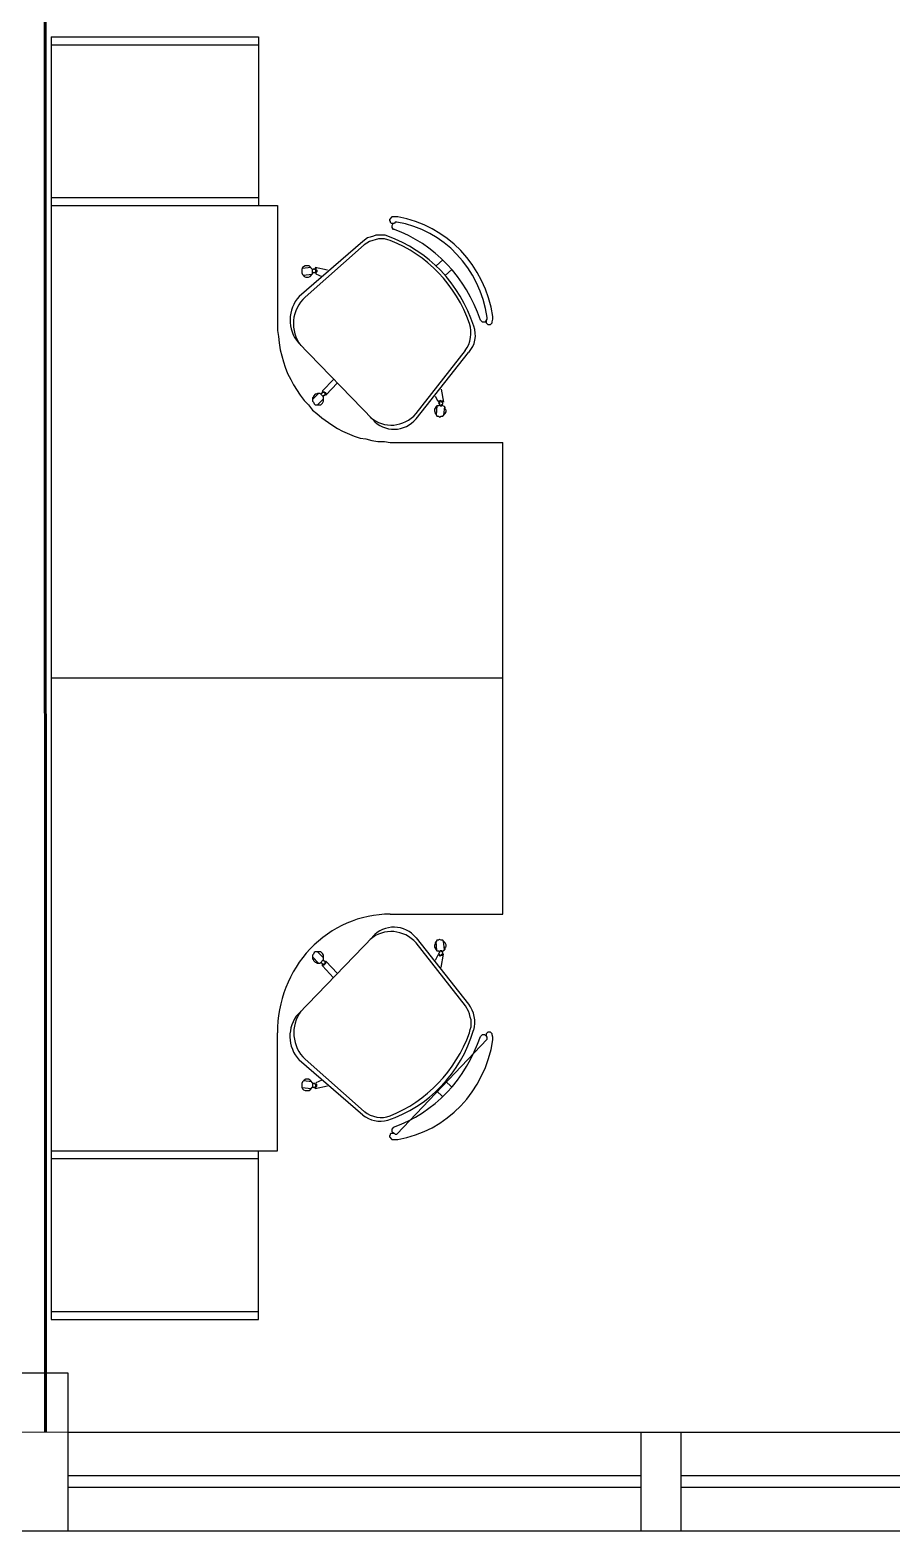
# Model space of a CAD drawing. Header units: millimetres. Extents: x -8 to 5830, y -596 to 3598.
# Drawn here: x 1677.637 to 1679.817, y 2378.348 to 2382.145 of the extents above; entities that cross this region are included whole.
import ezdxf

# ---------------------------------------------------------------- set-up
doc = ezdxf.new("R2010")
doc.units = ezdxf.units.MM
doc.layers.get('0').update_dxf_attribs({"color": 9})

msp = doc.modelspace()

# ---------------------------------------------------------------- linework, layer by layer
at = {"lineweight": 50}
for p, q in [((1677.6765, 2378.5975), (1677.6743, 2385.9285)), ((1677.6743, 2385.8489), (1677.6765, 2378.5975))]:
    msp.add_line(p, q, dxfattribs=at)
at = {"lineweight": 25}
for p, q in [((1677.6912, 2382.1271), (1678.2147, 2382.1271)), ((1677.6912, 2382.1271), (1677.6912, 2378.8826)), ((1678.2147, 2382.1271), (1678.2147, 2381.7005)), ((1677.6912, 2382.1072), (1678.2147, 2382.1072)), ((1678.2147, 2381.7204), (1677.6912, 2381.7204)), ((1677.6912, 2381.7005), (1678.2632, 2381.7005)), ((1678.2632, 2381.7005), (1678.2632, 2381.3845)), ((1678.5523, 2381.6718), (1678.546, 2381.6652)), ((1678.546, 2381.6652), (1678.546, 2381.663)), ((1678.546, 2381.663), (1678.5481, 2381.6607)), ((1678.5481, 2381.6607), (1678.5481, 2381.6585)), ((1678.5481, 2381.6585), (1678.5502, 2381.6563)), ((1678.5502, 2381.6563), (1678.5587, 2381.6563)), ((1678.5671, 2381.6718), (1678.5523, 2381.6718)), ((1678.5566, 2381.6563), (1678.5545, 2381.6541)), ((1678.5608, 2381.6585), (1678.5587, 2381.6563)), ((1678.565, 2381.6585), (1678.5608, 2381.6585)), ((1678.4911, 2381.6188), (1678.4785, 2381.6099)), ((1678.4975, 2381.621), (1678.4911, 2381.6188)), ((1678.5059, 2381.6232), (1678.4975, 2381.621)), ((1678.5122, 2381.6254), (1678.5059, 2381.6232)), ((1678.5355, 2381.6254), (1678.5122, 2381.6254)), ((1678.5418, 2381.6232), (1678.5355, 2381.6254)), ((1678.5545, 2381.6541), (1678.5523, 2381.6497)), ((1678.5523, 2381.6497), (1678.5523, 2381.6453)), ((1678.5523, 2381.6453), (1678.5545, 2381.6409)), ((1678.5545, 2381.6409), (1678.5566, 2381.6409)), ((1678.4785, 2381.6099), (1678.3181, 2381.4707)), ((1678.4827, 2381.6011), (1678.3328, 2381.4685)), ((1678.4954, 2381.6099), (1678.4827, 2381.6011)), ((1678.5038, 2381.6121), (1678.4954, 2381.6099)), ((1678.5101, 2381.6143), (1678.5038, 2381.6121)), ((1678.5186, 2381.6165), (1678.5101, 2381.6143)), ((1678.5334, 2381.6165), (1678.5186, 2381.6165)), ((1678.5418, 2381.6143), (1678.5334, 2381.6165)), ((1678.5481, 2381.6121), (1678.5418, 2381.6143)), ((1678.3265, 2381.5436), (1678.3244, 2381.5392)), ((1678.3286, 2381.5458), (1678.3265, 2381.5436)), ((1678.3476, 2381.5436), (1678.3265, 2381.5414)), ((1678.3328, 2381.548), (1678.3286, 2381.5458)), ((1678.3434, 2381.548), (1678.3328, 2381.548)), ((1678.3518, 2381.5392), (1678.3434, 2381.548)), ((1678.3561, 2381.5414), (1678.354, 2381.5392)), ((1678.3603, 2381.537), (1678.3561, 2381.5414)), ((1678.3898, 2381.537), (1678.3582, 2381.5436)), ((1678.3582, 2381.5436), (1678.3603, 2381.5414)), ((1678.3603, 2381.5414), (1678.3603, 2381.5392)), ((1678.6642, 2381.548), (1678.6811, 2381.5635)), ((1678.3244, 2381.5392), (1678.3244, 2381.5304)), ((1678.3244, 2381.5304), (1678.3265, 2381.5259)), ((1678.3265, 2381.5259), (1678.3286, 2381.5237)), ((1678.3497, 2381.5259), (1678.3286, 2381.5237)), ((1678.3286, 2381.5237), (1678.3307, 2381.5215)), ((1678.3307, 2381.5215), (1678.335, 2381.5193)), ((1678.335, 2381.5193), (1678.3413, 2381.5193)), ((1678.3413, 2381.5193), (1678.3455, 2381.5215)), ((1678.3455, 2381.5215), (1678.3518, 2381.5281)), ((1678.354, 2381.5392), (1678.3518, 2381.5392)), ((1678.3518, 2381.5281), (1678.3518, 2381.5392)), ((1678.3518, 2381.5326), (1678.354, 2381.5304)), ((1678.354, 2381.5304), (1678.3603, 2381.5326)), ((1678.3582, 2381.5304), (1678.354, 2381.5304)), ((1678.3603, 2381.5392), (1678.3624, 2381.537)), ((1678.3603, 2381.5326), (1678.3603, 2381.537)), ((1678.3624, 2381.5326), (1678.3603, 2381.5304)), ((1678.3603, 2381.5304), (1678.3603, 2381.5281)), ((1678.3603, 2381.5281), (1678.3751, 2381.5215)), ((1678.3624, 2381.537), (1678.3624, 2381.5326)), ((1678.6874, 2381.5237), (1678.7043, 2381.5392)), ((1678.7761, 2381.411), (1678.7803, 2381.4066)), ((1678.7803, 2381.4066), (1678.7887, 2381.4066)), ((1678.7887, 2381.4066), (1678.7908, 2381.4088)), ((1678.7908, 2381.4088), (1678.793, 2381.4132)), ((1678.7908, 2381.4088), (1678.7908, 2381.4044)), ((1678.7908, 2381.4044), (1678.7951, 2381.4)), ((1678.793, 2381.4132), (1678.793, 2381.4176)), ((1678.7951, 2381.4), (1678.8014, 2381.4)), ((1678.8014, 2381.4), (1678.8056, 2381.4044)), ((1678.8056, 2381.4066), (1678.8077, 2381.4132)), ((1678.8056, 2381.4044), (1678.8056, 2381.4066)), ((1678.8077, 2381.4132), (1678.8077, 2381.4198)), ((1678.2632, 2381.3845), (1678.2653, 2381.369)), ((1678.2653, 2381.369), (1678.2674, 2381.3535)), ((1678.2674, 2381.3535), (1678.2695, 2381.3359)), ((1678.316, 2381.3535), (1678.5038, 2381.1591)), ((1678.2695, 2381.3359), (1678.278, 2381.3049)), ((1678.6136, 2381.1745), (1678.7381, 2381.3337)), ((1678.6136, 2381.1613), (1678.7465, 2381.3292)), ((1678.278, 2381.3049), (1678.2822, 2381.2917)), ((1678.2822, 2381.2917), (1678.2885, 2381.2762)), ((1678.2885, 2381.2762), (1678.297, 2381.2607)), ((1678.297, 2381.2607), (1678.3033, 2381.2475)), ((1678.3033, 2381.2475), (1678.3202, 2381.2209)), ((1678.4046, 2381.2607), (1678.3772, 2381.232)), ((1678.3856, 2381.2209), (1678.4152, 2381.2519)), ((1678.3202, 2381.2209), (1678.3307, 2381.2077)), ((1678.3307, 2381.2077), (1678.3413, 2381.1966)), ((1678.3666, 2381.2254), (1678.3518, 2381.2099)), ((1678.354, 2381.2165), (1678.3518, 2381.2143)), ((1678.3518, 2381.2143), (1678.3518, 2381.2055)), ((1678.3518, 2381.2055), (1678.354, 2381.2033)), ((1678.3582, 2381.2231), (1678.354, 2381.2187)), ((1678.354, 2381.2187), (1678.354, 2381.2165)), ((1678.354, 2381.2033), (1678.3561, 2381.1988)), ((1678.3603, 2381.2231), (1678.3582, 2381.2231)), ((1678.3645, 2381.2254), (1678.3603, 2381.2231)), ((1678.3708, 2381.2254), (1678.3645, 2381.2254)), ((1678.3793, 2381.2121), (1678.3645, 2381.1966)), ((1678.3793, 2381.2165), (1678.3708, 2381.2254)), ((1678.3751, 2381.2254), (1678.3729, 2381.2231)), ((1678.3729, 2381.1966), (1678.3772, 2381.201)), ((1678.3814, 2381.2276), (1678.3751, 2381.2276)), ((1678.3751, 2381.2276), (1678.3751, 2381.2254)), ((1678.3772, 2381.232), (1678.3772, 2381.2298)), ((1678.3772, 2381.2298), (1678.3814, 2381.2298)), ((1678.3772, 2381.2187), (1678.3793, 2381.2187)), ((1678.3772, 2381.201), (1678.3793, 2381.2055)), ((1678.3793, 2381.2187), (1678.3814, 2381.2209)), ((1678.3793, 2381.2055), (1678.3793, 2381.2165)), ((1678.3814, 2381.2298), (1678.3835, 2381.2276)), ((1678.3835, 2381.2254), (1678.3814, 2381.2276)), ((1678.3814, 2381.2209), (1678.3835, 2381.2209)), ((1678.3835, 2381.2276), (1678.3856, 2381.2254)), ((1678.3835, 2381.2209), (1678.3835, 2381.2254)), ((1678.3856, 2381.2254), (1678.3856, 2381.2209)), ((1678.6621, 2381.2187), (1678.6684, 2381.2055)), ((1678.6727, 2381.2055), (1678.6705, 2381.2055)), ((1678.6705, 2381.2055), (1678.6705, 2381.2033)), ((1678.6727, 2381.201), (1678.6705, 2381.201)), ((1678.6705, 2381.201), (1678.6727, 2381.1988)), ((1678.6748, 2381.2077), (1678.6727, 2381.2055)), ((1678.6748, 2381.2055), (1678.6727, 2381.2033)), ((1678.6727, 2381.2033), (1678.6727, 2381.201)), ((1678.6769, 2381.2055), (1678.6748, 2381.2077)), ((1678.6811, 2381.2055), (1678.6748, 2381.2055)), ((1678.6769, 2381.2364), (1678.6832, 2381.2033)), ((1678.679, 2381.2033), (1678.679, 2381.2055)), ((1678.6811, 2381.201), (1678.679, 2381.2033)), ((1678.6811, 2381.2033), (1678.6811, 2381.2055)), ((1678.6811, 2381.1988), (1678.6811, 2381.201)), ((1678.6832, 2381.2033), (1678.6832, 2381.2055)), ((1678.3413, 2381.1966), (1678.3518, 2381.1834)), ((1678.3518, 2381.1834), (1678.3624, 2381.1745)), ((1678.3561, 2381.1988), (1678.3582, 2381.1966)), ((1678.3582, 2381.1966), (1678.3729, 2381.1966)), ((1678.3624, 2381.1745), (1678.3751, 2381.1635)), ((1678.3751, 2381.1635), (1678.4004, 2381.1458)), ((1678.6621, 2381.1878), (1678.66, 2381.1856)), ((1678.66, 2381.1856), (1678.66, 2381.1812)), ((1678.66, 2381.1812), (1678.6621, 2381.1767)), ((1678.6642, 2381.1922), (1678.6621, 2381.1878)), ((1678.6621, 2381.1767), (1678.6621, 2381.1745)), ((1678.6621, 2381.1745), (1678.6642, 2381.1723)), ((1678.6663, 2381.1944), (1678.6642, 2381.1701)), ((1678.6663, 2381.1944), (1678.6642, 2381.1922)), ((1678.6642, 2381.1723), (1678.6663, 2381.1679)), ((1678.6705, 2381.1944), (1678.6663, 2381.1944)), ((1678.6663, 2381.1679), (1678.6705, 2381.1679)), ((1678.6727, 2381.1966), (1678.6705, 2381.1944)), ((1678.6705, 2381.1679), (1678.6727, 2381.1657)), ((1678.6727, 2381.1988), (1678.6727, 2381.1966)), ((1678.6727, 2381.1966), (1678.6748, 2381.1944)), ((1678.6727, 2381.1657), (1678.6769, 2381.1679)), ((1678.6748, 2381.1944), (1678.6811, 2381.1988)), ((1678.6748, 2381.1944), (1678.679, 2381.1944)), ((1678.6769, 2381.1679), (1678.6811, 2381.1679)), ((1678.6811, 2381.1944), (1678.679, 2381.1966)), ((1678.6853, 2381.1922), (1678.6811, 2381.1944)), ((1678.6811, 2381.1679), (1678.6874, 2381.1745)), ((1678.6853, 2381.1922), (1678.6832, 2381.1701)), ((1678.6874, 2381.19), (1678.6853, 2381.1922)), ((1678.6874, 2381.1856), (1678.6874, 2381.19)), ((1678.6895, 2381.1834), (1678.6874, 2381.1856)), ((1678.6874, 2381.1745), (1678.6895, 2381.1789)), ((1678.6895, 2381.1789), (1678.6895, 2381.1834)), ((1678.4004, 2381.1458), (1678.4152, 2381.137)), ((1678.4152, 2381.137), (1678.4278, 2381.1303)), ((1678.4278, 2381.1303), (1678.4574, 2381.1171)), ((1678.4574, 2381.1171), (1678.4721, 2381.1126)), ((1678.4721, 2381.1126), (1678.4869, 2381.1104)), ((1678.4869, 2381.1104), (1678.5017, 2381.106)), ((1678.5017, 2381.106), (1678.5165, 2381.1038)), ((1678.5165, 2381.1038), (1678.5334, 2381.1038)), ((1678.5334, 2381.1038), (1678.5481, 2381.1016)), ((1678.5481, 2381.1016), (1678.8331, 2381.1016)), ((1678.8331, 2379.9081), (1678.8331, 2381.1016)), ((1678.8331, 2380.5049), (1677.6912, 2380.5049)), ((1678.5481, 2379.9081), (1678.8331, 2379.9081)), ((1678.316, 2379.6562), (1678.5038, 2379.8507)), ((1678.6136, 2379.8485), (1678.7465, 2379.6805)), ((1678.7381, 2379.6761), (1678.6136, 2379.8352)), ((1678.6621, 2379.833), (1678.66, 2379.8286)), ((1678.6642, 2379.8374), (1678.6621, 2379.8352)), ((1678.6621, 2379.8352), (1678.6621, 2379.833)), ((1678.6663, 2379.8418), (1678.6642, 2379.8374)), ((1678.6663, 2379.8153), (1678.6642, 2379.8396)), ((1678.6705, 2379.8418), (1678.6663, 2379.8418)), ((1678.6727, 2379.844), (1678.6705, 2379.8418)), ((1678.6769, 2379.8418), (1678.6727, 2379.844)), ((1678.6811, 2379.8418), (1678.6769, 2379.8418)), ((1678.6832, 2379.8396), (1678.6811, 2379.8418)), ((1678.6853, 2379.8175), (1678.6832, 2379.8396)), ((1678.6853, 2379.8374), (1678.6832, 2379.8396)), ((1678.6874, 2379.8352), (1678.6853, 2379.8374)), ((1678.6895, 2379.8308), (1678.6874, 2379.8352)), ((1678.354, 2379.8065), (1678.3518, 2379.8043)), ((1678.3518, 2379.8043), (1678.3518, 2379.7954)), ((1678.3666, 2379.7844), (1678.3518, 2379.7998)), ((1678.3518, 2379.7954), (1678.354, 2379.7932)), ((1678.3561, 2379.8109), (1678.354, 2379.8065)), ((1678.3582, 2379.8131), (1678.3561, 2379.8109)), ((1678.3729, 2379.8131), (1678.3582, 2379.8131)), ((1678.3793, 2379.7976), (1678.3645, 2379.8131)), ((1678.3772, 2379.8087), (1678.3729, 2379.8131)), ((1678.3793, 2379.8043), (1678.3772, 2379.8087)), ((1678.3793, 2379.7932), (1678.3793, 2379.8043)), ((1678.66, 2379.8286), (1678.66, 2379.8241)), ((1678.66, 2379.8241), (1678.6621, 2379.8219)), ((1678.6621, 2379.8219), (1678.6642, 2379.8175)), ((1678.6684, 2379.8043), (1678.6621, 2379.791)), ((1678.6642, 2379.8175), (1678.6663, 2379.8153)), ((1678.6663, 2379.8153), (1678.6705, 2379.8153)), ((1678.6727, 2379.8043), (1678.6684, 2379.8043)), ((1678.6705, 2379.8153), (1678.6727, 2379.8131)), ((1678.6727, 2379.8109), (1678.6705, 2379.8087)), ((1678.6705, 2379.8087), (1678.6748, 2379.8043)), ((1678.6705, 2379.8087), (1678.6727, 2379.8087)), ((1678.6748, 2379.8153), (1678.6727, 2379.8131)), ((1678.6727, 2379.8131), (1678.6727, 2379.8109)), ((1678.6748, 2379.802), (1678.6727, 2379.8043)), ((1678.679, 2379.8153), (1678.6748, 2379.8153)), ((1678.6769, 2379.8043), (1678.6748, 2379.802)), ((1678.6748, 2379.8043), (1678.6811, 2379.8043)), ((1678.6769, 2379.7733), (1678.6832, 2379.8065)), ((1678.679, 2379.8131), (1678.6811, 2379.8153)), ((1678.679, 2379.8131), (1678.679, 2379.8153)), ((1678.6811, 2379.8109), (1678.679, 2379.8131)), ((1678.679, 2379.8065), (1678.6811, 2379.8087)), ((1678.679, 2379.8043), (1678.679, 2379.8065)), ((1678.6811, 2379.8153), (1678.6853, 2379.8175)), ((1678.6811, 2379.8087), (1678.6811, 2379.8109)), ((1678.6832, 2379.8065), (1678.6811, 2379.8065)), ((1678.6811, 2379.8065), (1678.6811, 2379.8043)), ((1678.6853, 2379.8175), (1678.6874, 2379.8197)), ((1678.6874, 2379.8241), (1678.6895, 2379.8264)), ((1678.6874, 2379.8197), (1678.6874, 2379.8241)), ((1678.6895, 2379.8264), (1678.6895, 2379.8308)), ((1678.354, 2379.7932), (1678.354, 2379.791)), ((1678.354, 2379.791), (1678.3582, 2379.7866)), ((1678.3582, 2379.7866), (1678.3603, 2379.7866)), ((1678.3603, 2379.7866), (1678.3645, 2379.7844)), ((1678.3645, 2379.7844), (1678.3708, 2379.7844)), ((1678.3708, 2379.7844), (1678.3793, 2379.7932)), ((1678.3729, 2379.7866), (1678.3751, 2379.7844)), ((1678.3751, 2379.7844), (1678.3751, 2379.7822)), ((1678.3751, 2379.7822), (1678.3772, 2379.7822)), ((1678.3793, 2379.791), (1678.3772, 2379.791)), ((1678.3772, 2379.7822), (1678.3793, 2379.7799)), ((1678.3772, 2379.7777), (1678.3772, 2379.7799)), ((1678.3772, 2379.7799), (1678.3814, 2379.7799)), ((1678.4046, 2379.7468), (1678.3772, 2379.7777)), ((1678.3814, 2379.7888), (1678.3793, 2379.791)), ((1678.3793, 2379.7799), (1678.3793, 2379.7822)), ((1678.3793, 2379.7822), (1678.3814, 2379.7822)), ((1678.3835, 2379.7888), (1678.3814, 2379.7888)), ((1678.3814, 2379.7822), (1678.3835, 2379.7844)), ((1678.3814, 2379.7799), (1678.3835, 2379.7822)), ((1678.3835, 2379.7844), (1678.3835, 2379.7888)), ((1678.3835, 2379.7822), (1678.3856, 2379.7844)), ((1678.3856, 2379.7844), (1678.3856, 2379.7888)), ((1678.3856, 2379.7888), (1678.4152, 2379.7578)), ((1678.7465, 2379.6628), (1678.7381, 2379.6761)), ((1678.7486, 2379.6562), (1678.7465, 2379.6628)), ((1678.7507, 2379.6473), (1678.7486, 2379.6562)), ((1678.7529, 2379.6407), (1678.7507, 2379.6473)), ((1678.2632, 2379.3092), (1678.2632, 2379.6076)), ((1678.7486, 2379.6076), (1678.7507, 2379.6164)), ((1678.7507, 2379.6164), (1678.7529, 2379.623)), ((1678.7529, 2379.623), (1678.7529, 2379.6407)), ((1678.7951, 2379.6098), (1678.7908, 2379.6053)), ((1678.7908, 2379.6053), (1678.7908, 2379.6009)), ((1678.8014, 2379.6098), (1678.7951, 2379.6098)), ((1678.8056, 2379.6053), (1678.8014, 2379.6098)), ((1678.8056, 2379.6031), (1678.8056, 2379.6053)), ((1678.565, 2379.3512), (1678.793, 2379.5921)), ((1678.7803, 2379.6031), (1678.7761, 2379.5987)), ((1678.7866, 2379.6031), (1678.7803, 2379.6031)), ((1678.7887, 2379.6009), (1678.7866, 2379.6031)), ((1678.7908, 2379.6009), (1678.7887, 2379.6009)), ((1678.793, 2379.5965), (1678.7908, 2379.6009)), ((1678.793, 2379.5921), (1678.793, 2379.5965)), ((1678.8077, 2379.5965), (1678.8056, 2379.6031)), ((1678.8077, 2379.5899), (1678.8077, 2379.5965)), ((1678.4785, 2379.3998), (1678.3181, 2379.539)), ((1678.3328, 2379.5413), (1678.4827, 2379.4086)), ((1678.3265, 2379.4838), (1678.3244, 2379.4794)), ((1678.3244, 2379.4794), (1678.3244, 2379.4705)), ((1678.3244, 2379.4705), (1678.3265, 2379.4661)), ((1678.3286, 2379.486), (1678.3265, 2379.4838)), ((1678.3476, 2379.4661), (1678.3265, 2379.4683)), ((1678.3265, 2379.4661), (1678.3286, 2379.4639)), ((1678.3307, 2379.4882), (1678.3286, 2379.486)), ((1678.3497, 2379.4838), (1678.3286, 2379.486)), ((1678.3286, 2379.4639), (1678.3328, 2379.4617)), ((1678.335, 2379.4904), (1678.3307, 2379.4882)), ((1678.3328, 2379.4617), (1678.3434, 2379.4617)), ((1678.3413, 2379.4904), (1678.335, 2379.4904)), ((1678.3455, 2379.4882), (1678.3413, 2379.4904)), ((1678.3434, 2379.4617), (1678.3455, 2379.4639)), ((1678.3476, 2379.486), (1678.3455, 2379.4882)), ((1678.3455, 2379.4639), (1678.3518, 2379.4705)), ((1678.3518, 2379.4816), (1678.3476, 2379.486)), ((1678.3518, 2379.4816), (1678.3518, 2379.4705)), ((1678.354, 2379.4794), (1678.3518, 2379.4772)), ((1678.3518, 2379.4705), (1678.354, 2379.4705)), ((1678.3582, 2379.4794), (1678.354, 2379.4794)), ((1678.354, 2379.4705), (1678.3561, 2379.4683)), ((1678.3561, 2379.4683), (1678.3582, 2379.4705)), ((1678.3582, 2379.4772), (1678.3582, 2379.4794)), ((1678.3603, 2379.4772), (1678.3582, 2379.4772)), ((1678.3898, 2379.4727), (1678.3582, 2379.4661)), ((1678.3582, 2379.4705), (1678.3603, 2379.4727)), ((1678.3582, 2379.4683), (1678.3603, 2379.4683)), ((1678.3751, 2379.4882), (1678.3603, 2379.4816)), ((1678.3624, 2379.4772), (1678.3603, 2379.4794)), ((1678.3603, 2379.4727), (1678.3603, 2379.4772)), ((1678.3603, 2379.4705), (1678.3624, 2379.4727)), ((1678.3603, 2379.4683), (1678.3603, 2379.4705)), ((1678.3624, 2379.4727), (1678.3624, 2379.4772)), ((1678.6642, 2379.4617), (1678.6811, 2379.4462)), ((1678.6874, 2379.486), (1678.7043, 2379.4705)), ((1678.5481, 2379.349), (1678.546, 2379.3468)), ((1678.546, 2379.3468), (1678.546, 2379.3446)), ((1678.546, 2379.3446), (1678.5523, 2379.3379)), ((1678.5502, 2379.3534), (1678.5481, 2379.3512)), ((1678.5481, 2379.3512), (1678.5481, 2379.349)), ((1678.5587, 2379.3534), (1678.5502, 2379.3534)), ((1678.5566, 2379.3689), (1678.5523, 2379.3644)), ((1678.5523, 2379.3644), (1678.5523, 2379.3578)), ((1678.5523, 2379.3578), (1678.5545, 2379.3556)), ((1678.5545, 2379.3556), (1678.5566, 2379.3534)), ((1678.5587, 2379.3534), (1678.5608, 2379.3512)), ((1678.5608, 2379.3512), (1678.565, 2379.3512)), ((1677.6912, 2379.3092), (1678.2632, 2379.3092)), ((1678.2147, 2378.8826), (1678.2147, 2379.3092)), ((1678.5523, 2379.3379), (1678.5671, 2379.3379)), ((1678.2147, 2379.2893), (1677.6912, 2379.2893)), ((1677.6912, 2378.9025), (1678.2147, 2378.9025)), ((1677.6912, 2378.8826), (1678.2147, 2378.8826))]:
    msp.add_line(p, q, dxfattribs=at)
for p, q in [((1677.5826, 2378.7475), (1677.7326, 2378.7475)), ((1677.7326, 2378.7475), (1677.7326, 2378.3475)), ((1677.7326, 2378.5975), (1694.2826, 2378.5975)), ((1677.7326, 2378.4875), (1679.1826, 2378.4875)), ((1679.2826, 2378.4875), (1680.4618, 2378.4875)), ((1679.1826, 2378.4575), (1677.7326, 2378.4575)), ((1680.4618, 2378.4575), (1679.2826, 2378.4575)), ((1664.1826, 2378.3475), (1713.0326, 2378.3475))]:
    msp.add_line(p, q)
at = {"lineweight": 20}
msp.add_line((1694.2826, 2378.5975), (1664.7935, 2378.5975), dxfattribs=at)
for points in [[(1679.1826, 2378.3475), (1679.1826, 2378.5975)], [(1679.2826, 2378.5975), (1679.2826, 2378.3475)]]:
    msp.add_lwpolyline(points)
at = {"lineweight": 25}
for centre, major_axis, start_param, end_param in [((1678.5224, 2381.3756), (0, 0.2865), -1.42345, -0.156563), ((1678.522, 2381.3726), (0, 0.3029), -1.414092, -0.156704), ((1678.4305, 2381.279), (0, 0.3634), -1.244238, -0.326558), ((1678.442, 2381.291), (0, 0.3698), -1.240385, -0.330412), ((1678.4336, 2381.2822), (0, 0.351), -1.222115, -0.348681), ((1678.3765, 2381.4109), (0, 0.0855), 0.797091, 2.306771), ((1678.3856, 2381.4022), (0, 0.0863), 0.694738, 2.265535), ((1678.6817, 2381.3783), (0, 0.074), 4.06457, 5.040382), ((1678.7049, 2381.3724), (0, 0.0614), 3.93142, 5.098566), ((1678.5512, 2381.2327), (0, 0.0875), 2.443216, 3.985168), ((1678.5577, 2381.2119), (0, 0.0773), 2.32284, 3.998802), ((1678.5476, 2379.6103), (0, 0.2978), -0.001828, 1.580005), ((1678.551, 2379.775), (0, 0.089), -0.827263, 0.682064), ((1678.5577, 2379.7975), (0, 0.0776), -0.853882, 0.815426), ((1678.3756, 2379.5988), (0, 0.0849), 0.82784, 2.351484), ((1678.39, 2379.608), (0, 0.0896), 0.912479, 2.410433), ((1678.6926, 2379.6347), (0, 0.0727), 4.426067, 5.393502), ((1678.4405, 2379.7202), (0, 0.3501), 3.44929, 4.404692), ((1678.4215, 2379.7402), (0, 0.3673), 3.510926, 4.343055), ((1678.442, 2379.7187), (0, 0.3698), 3.472004, 4.381977), ((1678.522, 2379.6372), (0, 0.3029), 3.298297, 4.555685), ((1678.5239, 2379.465), (0, 0.0807), 2.511789, 3.376605), ((1678.5254, 2379.4677), (0, 0.074), 2.493773, 3.469586)]:
    msp.add_ellipse(centre, major_axis=major_axis, ratio=0.954968, start_param=start_param, end_param=end_param, dxfattribs=at)

doc.saveas('drawing.dxf')
